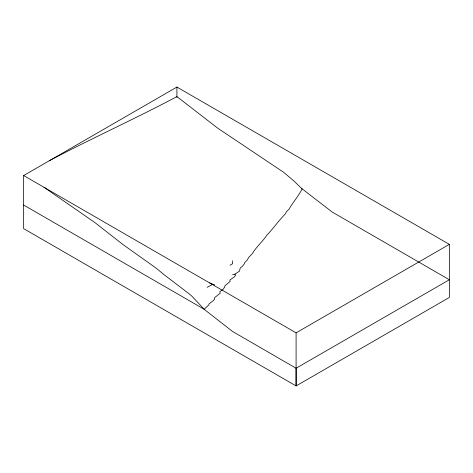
<?xml version="1.0" encoding="UTF-8"?>
<svg xmlns="http://www.w3.org/2000/svg" width="473" height="473" viewBox="0 0 473 473"><rect width="100%" height="100%" fill="white"/><g stroke="black" fill="none" stroke-linecap="round" stroke-linejoin="round"><path stroke-width="0.71" d="M49.192 160.802C91.289 138.465 134.864 119.001 176.908 96.604L217.645 128.13L283.865 172.456L294.052 181.118L301.679 188.502L332.235 212.064L449.35 279.756L296.092 368.236L296.092 385.933L23.65 228.636L23.65 175.548L176.908 87.067L449.35 244.364L449.35 297.452L296.092 385.933L296.092 332.844L23.65 175.548M232.621 260.806L232.586 263.733L230.032 265.211M207.044 287.33L212.152 284.669M296.092 332.844L449.35 244.364M232.586 274.795L235.14 274.121M209.598 282.907L214.707 284.983M301.679 188.603L302.158 188.875C298.528 196.147 292.958 202.16 289.003 209.226L286.325 211.827L285.58 213.642C278.768 220.495 273.589 228.181 266.831 235.193C262.598 241.668 256.348 246.805 252.446 253.433L248.721 257.407L247.048 260.286L244.659 262.663L244.429 263.733L242.3 266.394L240.254 267.972L239.486 271.112L234.933 274.18L235.459 275.534L234.141 277.007L229.884 280.046L230.085 281.423L224.799 285.893L224.77 287.312L223.812 288.163L223.741 288.784L219.768 291.746L220.229 293.213L214.5 297.736L214.588 299.107L213.293 300.586L209.167 303.767L208.688 305.002L204.2 309.283L23.65 205.046M296.092 368.236L232.462 331.407L204.431 309.513L191.719 295.986L189.165 293.863L163.688 274.399L156.055 268.061L122.945 244.529L94.949 222.612L44.019 187.308M176.908 87.067L176.908 97.391"/></g></svg>
